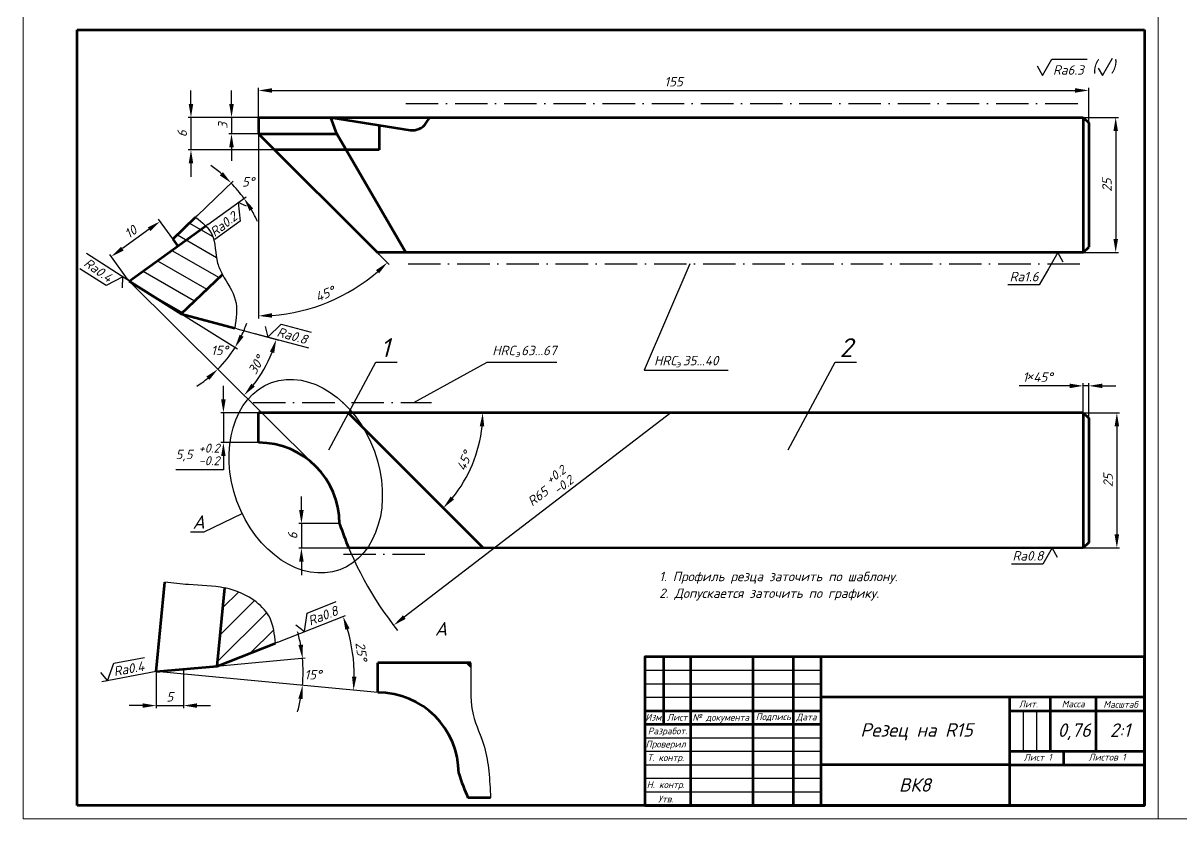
# Model space of a CAD drawing. Extents: x 3984 to 4893, y -1391 to 1983.
# Drawn here: x 4042.9 to 4471.3, y -632.8 to -338.3 of the extents above; entities that cross this region are included whole.
import ezdxf
from ezdxf.enums import TextEntityAlignment as Align

# ---------------------------------------------------------------- set-up
doc = ezdxf.new("R2010")
doc.units = 0
doc.header["$MEASUREMENT"] = 0
for name, pattern in [('DASHDOTX2', [2, 1, -0.5, 0, -0.5]), ('K5LT32769', [0]), ('K5LT32770', [18.2, 12, -3, 0.2, -3]), ('K5LT32771', [0]), ('K5LT32772', [0]), ('K5LT_BASIC', [0])]:
    doc.linetypes.add(name, pattern=pattern)
doc.layers.add('0 VIEW0', color=7, linetype='Continuous')
doc.layers.add('OSI', color=18, linetype='DASHDOTX2')
doc.layers.add('Обводка', color=7, linetype='Continuous', lineweight=30)
doc.styles.get("Standard").update_dxf_attribs({"font": 'isocpeui.ttf', "height": 3.5})
doc.dimstyles.new('AM_ISO', dxfattribs={"dimtxt": 3.5, "dimasz": 5, "dimexe": 1, "dimexo": 1, "dimgap": 1.5, "dimtad": 3, "dimtoh": 1, "dimdsep": 46, "dimtxsty": 'Standard', "dimcen": 0, "dimclrd": 256, "dimclre": 256, "dimclrt": 256, "dimadec": 0, "dimazin": 2, "dimtp": 0.1, "dimtm": 0.1, "dimtfac": 0.71, "dimtmove": 0, "dimatfit": 2, "dimfxl": 1, "dimlwd": -1, "dimlwe": -1, "dimarcsym": 1})

# ---------------------------------------------------------------- blocks, each defined once
blk = doc.blocks.new('*D503')
at = {"layer": '0 VIEW0', "transparency": 16777216}
for p, q in [((4145.83, -518.51), (4145.83, -513.51)), ((4159.75, -523.51), (4144.83, -523.51)), ((4145.83, -523.51), (4145.83, -532.53)), ((4170.52, -532.53), (4144.83, -532.53)), ((4145.83, -537.53), (4145.83, -542.53))]:
    blk.add_line(p, q, dxfattribs=at)
at = {"layer": '0 VIEW0', "lineweight": 30, "transparency": 16777216}
for points in [[(4144.99, -518.51), (4146.66, -518.51), (4145.83, -523.51)], [(4144.99, -537.53), (4146.66, -537.53), (4145.83, -532.53)]]:
    blk.add_solid(points, dxfattribs=at)
at = {"layer": 'Defpoints', "color": 0, "lineweight": 30, "transparency": 16777216}
for p in [(4160.75, -523.51), (4145.83, -532.53), (4171.52, -532.53)]:
    blk.add_point(p, dxfattribs=at)
at = {"layer": '0 VIEW0', "lineweight": 30, "transparency": 16777216, "insert": (4142.58, -528.02), "char_height": 3.5, "attachment_point": 5, "rotation": 90}
blk.add_mtext('6', dxfattribs=at)
blk = doc.blocks.new('*D504')
at = {"layer": '0 VIEW0', "transparency": 16777216}
blk.add_line((4282.55, -482.51), (4183.91, -558.09), dxfattribs=at)
at = {"layer": '0 VIEW0', "lineweight": 30, "transparency": 16777216}
blk.add_solid([(4183.4, -557.43), (4184.41, -558.75), (4179.94, -561.13)], dxfattribs=at)
at = {"layer": 'Defpoints', "color": 0, "lineweight": 30, "transparency": 16777216}
for p in [(4282.55, -482.51), (4179.94, -561.13)]:
    blk.add_point(p, dxfattribs=at)
at = {"layer": '0 VIEW0', "lineweight": 30, "transparency": 16777216, "insert": (4237.3, -510.4), "char_height": 3.5, "attachment_point": 5, "rotation": 37.4565}
blk.add_mtext('\\A1;R65 {\\H3.33\\S+0.2^ -0.2;}', dxfattribs=at)
blk = doc.blocks.new('*D505')
at = {"layer": '0 VIEW0', "transparency": 16777216}
for p, q in [((4116.96, -477.51), (4116.96, -472.51)), ((4130.22, -482.51), (4115.96, -482.51)), ((4116.96, -482.51), (4116.96, -493.53)), ((4129.99, -493.53), (4115.96, -493.53)), ((4116.96, -498.53), (4116.96, -503.62)), ((4116.96, -503.62), (4099.35, -503.62))]:
    blk.add_line(p, q, dxfattribs=at)
at = {"layer": '0 VIEW0', "lineweight": 30, "transparency": 16777216}
for points in [[(4116.12, -477.51), (4117.79, -477.51), (4116.96, -482.51)], [(4116.12, -498.53), (4117.79, -498.53), (4116.96, -493.53)]]:
    blk.add_solid(points, dxfattribs=at)
at = {"layer": 'Defpoints', "color": 0, "lineweight": 30, "transparency": 16777216}
for p in [(4131.22, -482.51), (4116.96, -493.53), (4130.99, -493.53)]:
    blk.add_point(p, dxfattribs=at)
at = {"layer": '0 VIEW0', "lineweight": 30, "transparency": 16777216, "insert": (4107.41, -497.89), "char_height": 3.5, "attachment_point": 5}
blk.add_mtext('\\A1;5,5 {\\H3.33\\S+0.2^ -0.2;}', dxfattribs=at)
blk = doc.blocks.new('*D506')
at = {"layer": '0 VIEW0', "transparency": 16777216}
for p, q in [((4107.38, -409.43), (4120.55, -396.74)), ((4111.24, -412.74), (4125.39, -402.52))]:
    blk.add_line(p, q, dxfattribs=at)
for start, end in [(49.4076, 54.8772), (35.8464, 43.9379), (24.9072, 30.3768)]:
    blk.add_arc((4082.1, -433.79), 52.4, start, end, dxfattribs=at)
at = {"layer": '0 VIEW0', "lineweight": 30, "transparency": 16777216}
for points in [[(4116.77, -393.39), (4115.62, -394.61), (4119.83, -397.43)], [(4126.61, -407.75), (4128, -406.84), (4124.57, -403.1)]]:
    blk.add_solid(points, dxfattribs=at)
at = {"layer": 'Defpoints', "color": 0, "lineweight": 30, "transparency": 16777216}
for p in [(4123.08, -401.14), (4106.66, -410.12), (4110.43, -413.32), (4082.1, -433.79), (4082.1, -433.79)]:
    blk.add_point(p, dxfattribs=at)
at = {"layer": '0 VIEW0', "lineweight": 30, "transparency": 16777216, "insert": (4126.11, -397), "char_height": 3.5, "attachment_point": 5}
blk.add_mtext('5%%d', dxfattribs=at)
blk = doc.blocks.new('*D507')
at = {"layer": '0 VIEW0', "transparency": 16777216}
for p, q in [((4427.39, -482.51), (4448.58, -482.51)), ((4447.58, -487.51), (4447.58, -527.51)), ((4423.63, -532.51), (4448.58, -532.51))]:
    blk.add_line(p, q, dxfattribs=at)
at = {"layer": '0 VIEW0', "lineweight": 30, "transparency": 16777216}
for points in [[(4446.74, -487.51), (4448.41, -487.51), (4447.58, -482.51)], [(4446.74, -527.51), (4448.41, -527.51), (4447.58, -532.51)]]:
    blk.add_solid(points, dxfattribs=at)
at = {"layer": 'Defpoints', "color": 0, "lineweight": 30, "transparency": 16777216}
for p in [(4426.39, -482.51), (4422.63, -532.51), (4447.58, -532.51)]:
    blk.add_point(p, dxfattribs=at)
at = {"layer": '0 VIEW0', "lineweight": 30, "transparency": 16777216, "insert": (4444.33, -507.51), "char_height": 3.5, "attachment_point": 5, "rotation": 90}
blk.add_mtext('25', dxfattribs=at)
blk = doc.blocks.new('*D508')
at = {"layer": '0 VIEW0', "transparency": 16777216}
blk.add_arc((4163.12, -482.51), 49.79, 320.7561, 354.2439, dxfattribs=at)
at = {"layer": '0 VIEW0', "lineweight": 30, "transparency": 16777216}
for points in [[(4211.83, -487.46), (4213.49, -487.55), (4212.91, -482.51)], [(4202.3, -514.57), (4201.06, -513.45), (4198.33, -517.72)]]:
    blk.add_solid(points, dxfattribs=at)
at = {"layer": 'Defpoints', "color": 0, "lineweight": 30, "transparency": 16777216}
for p in [(4163.12, -482.51), (4163.12, -482.51), (4435.15, -482.51), (4206.24, -507.41), (4213.12, -532.51)]:
    blk.add_point(p, dxfattribs=at)
at = {"layer": '0 VIEW0', "transparency": 16777216, "insert": (4206.12, -500.32), "char_height": 3.5, "attachment_point": 5, "rotation": 67.5}
blk.add_mtext('45°', dxfattribs=at)
blk = doc.blocks.new('*D509')
at = {"layer": '0 VIEW0', "transparency": 16777216}
for p, q in [((4430.14, -472.51), (4411.4, -472.51)), ((4435.14, -486.68), (4435.14, -471.51)), ((4437.19, -472.51), (4435.14, -472.51)), ((4437.19, -486.97), (4437.19, -471.51)), ((4442.19, -472.51), (4447.19, -472.51))]:
    blk.add_line(p, q, dxfattribs=at)
at = {"layer": '0 VIEW0', "lineweight": 30, "transparency": 16777216}
for points in [[(4430.14, -471.68), (4430.14, -473.35), (4435.14, -472.51)], [(4442.19, -471.68), (4442.19, -473.35), (4437.19, -472.51)]]:
    blk.add_solid(points, dxfattribs=at)
at = {"layer": 'Defpoints', "color": 0, "lineweight": 30, "transparency": 16777216}
for p in [(4437.19, -472.51), (4435.14, -487.68), (4437.19, -487.97)]:
    blk.add_point(p, dxfattribs=at)
at = {"layer": '0 VIEW0', "lineweight": 30, "transparency": 16777216, "insert": (4418.27, -469.26), "char_height": 3.5, "attachment_point": 5}
blk.add_mtext('1 45%%d', dxfattribs=at)
blk = doc.blocks.new('*D510')
at = {"layer": '0 VIEW0', "transparency": 16777216}
for p, q in [((4104.96, -368.18), (4104.96, -363.18)), ((4155.7, -373.18), (4103.96, -373.18)), ((4104.96, -373.18), (4104.96, -385.18)), ((4155.7, -385.18), (4103.96, -385.18)), ((4104.96, -390.18), (4104.96, -395.18))]:
    blk.add_line(p, q, dxfattribs=at)
at = {"layer": '0 VIEW0', "lineweight": 30, "transparency": 16777216}
for points in [[(4104.12, -368.18), (4105.79, -368.18), (4104.96, -373.18)], [(4104.12, -390.18), (4105.79, -390.18), (4104.96, -385.18)]]:
    blk.add_solid(points, dxfattribs=at)
at = {"layer": 'Defpoints', "color": 0, "lineweight": 30, "transparency": 16777216}
for p in [(4156.7, -373.18), (4104.96, -385.18), (4156.7, -385.18)]:
    blk.add_point(p, dxfattribs=at)
at = {"layer": '0 VIEW0', "lineweight": 30, "transparency": 16777216, "insert": (4101.71, -379.18), "char_height": 3.5, "attachment_point": 5, "rotation": 90}
blk.add_mtext('6', dxfattribs=at)
blk = doc.blocks.new('*D511')
at = {"layer": '0 VIEW0', "transparency": 16777216}
for p, q in [((4119.96, -368.18), (4119.96, -363.18)), ((4140.1, -373.18), (4118.96, -373.18)), ((4119.96, -373.18), (4119.96, -379.18)), ((4134.53, -379.18), (4118.96, -379.18)), ((4119.96, -384.18), (4119.96, -389.18))]:
    blk.add_line(p, q, dxfattribs=at)
at = {"layer": '0 VIEW0', "lineweight": 30, "transparency": 16777216}
for points in [[(4119.12, -368.18), (4120.79, -368.18), (4119.96, -373.18)], [(4119.12, -384.18), (4120.79, -384.18), (4119.96, -379.18)]]:
    blk.add_solid(points, dxfattribs=at)
at = {"layer": 'Defpoints', "color": 0, "lineweight": 30, "transparency": 16777216}
for p in [(4141.1, -373.18), (4119.96, -379.18), (4135.53, -379.18)]:
    blk.add_point(p, dxfattribs=at)
at = {"layer": '0 VIEW0', "lineweight": 30, "transparency": 16777216, "insert": (4116.71, -376.18), "char_height": 3.5, "attachment_point": 5, "rotation": 90}
blk.add_mtext('3', dxfattribs=at)
blk = doc.blocks.new('*D512')
at = {"layer": '0 VIEW0', "transparency": 16777216}
for p, q in [((4425.26, -373.18), (4448.15, -373.18)), ((4447.15, -378.18), (4447.15, -418.18)), ((4420.87, -423.18), (4448.15, -423.18))]:
    blk.add_line(p, q, dxfattribs=at)
at = {"layer": '0 VIEW0', "lineweight": 30, "transparency": 16777216}
for points in [[(4446.32, -378.18), (4447.99, -378.18), (4447.15, -373.18)], [(4446.32, -418.18), (4447.99, -418.18), (4447.15, -423.18)]]:
    blk.add_solid(points, dxfattribs=at)
at = {"layer": 'Defpoints', "color": 0, "lineweight": 30, "transparency": 16777216}
for p in [(4424.26, -373.18), (4419.87, -423.18), (4447.15, -423.18)]:
    blk.add_point(p, dxfattribs=at)
at = {"layer": '0 VIEW0', "lineweight": 30, "transparency": 16777216, "insert": (4443.9, -398.18), "char_height": 3.5, "attachment_point": 5, "rotation": 90}
blk.add_mtext('25', dxfattribs=at)
blk = doc.blocks.new('*D513')
at = {"transparency": 16777216}
for p, q in [((4129.96, -380.18), (4129.96, -447.62)), ((4174.66, -423.89), (4178.35, -427.57))]:
    blk.add_line(p, q, dxfattribs=at)
blk.add_arc((4129.96, -379.18), 67.44, 274.2488, 310.7512, dxfattribs=at)
at = {"lineweight": 30, "transparency": 16777216}
for points in [[(4173.41, -429.66), (4174.55, -430.88), (4177.65, -426.87)], [(4134.98, -447.27), (4134.92, -445.6), (4129.96, -446.62)]]:
    blk.add_solid(points, dxfattribs=at)
at = {"layer": 'Defpoints', "color": 0, "lineweight": 30, "transparency": 16777216}
for p in [(4129.96, -373.18), (4129.96, -379.18), (4129.96, -379.18), (4173.96, -423.18), (4147.41, -444.32)]:
    blk.add_point(p, dxfattribs=at)
at = {"lineweight": 30, "transparency": 16777216, "insert": (4154.52, -438.48), "char_height": 3.5, "attachment_point": 5, "rotation": 22.5}
blk.add_mtext('45°', dxfattribs=at)
blk = doc.blocks.new('*D514')
at = {"transparency": 16777216}
for p, q in [((4099.55, -419.95), (4092.95, -410.82)), ((4089.48, -414.55), (4079.56, -421.73)), ((4081.52, -432.98), (4074.92, -423.84))]:
    blk.add_line(p, q, dxfattribs=at)
at = {"lineweight": 30, "transparency": 16777216}
for points in [[(4089, -413.88), (4089.97, -415.23), (4093.54, -411.63)], [(4079.07, -421.05), (4080.05, -422.4), (4075.5, -424.65)]]:
    blk.add_solid(points, dxfattribs=at)
at = {"layer": 'Defpoints', "color": 0, "lineweight": 30, "transparency": 16777216}
for p in [(4100.14, -420.76), (4075.5, -424.65), (4082.1, -433.79)]:
    blk.add_point(p, dxfattribs=at)
at = {"lineweight": 30, "transparency": 16777216, "insert": (4082.62, -415.51), "char_height": 3.5, "attachment_point": 5, "rotation": 35.8464}
blk.add_mtext('10', dxfattribs=at)
blk = doc.blocks.new('*D515')
at = {"transparency": 16777216}
blk.add_line((4122.1, -451.43), (4137.48, -455.59), dxfattribs=at)
blk.add_arc((4091.57, -443.18), 46.56, 321.3875, 338.7168, dxfattribs=at)
at = {"lineweight": 30, "transparency": 16777216}
for points in [[(4134.16, -459.82), (4135.75, -460.34), (4136.52, -455.33)], [(4128.57, -472.79), (4127.33, -471.68), (4124.63, -475.97)]]:
    blk.add_solid(points, dxfattribs=at)
at = {"layer": 'Defpoints', "color": 0, "lineweight": 30, "transparency": 16777216}
for p in [(4082.1, -433.79), (4101.29, -445.81), (4121.14, -451.17), (4129.76, -469.81), (4151.17, -502.3)]:
    blk.add_point(p, dxfattribs=at)
at = {"lineweight": 30, "transparency": 16777216, "insert": (4129.1, -464.8), "char_height": 3.5, "attachment_point": 5, "rotation": 60.0522}
blk.add_mtext('30%%d', dxfattribs=at)
blk = doc.blocks.new('*D516')
at = {"transparency": 16777216}
blk.add_line((4102.14, -446.34), (4122.12, -458.85), dxfattribs=at)
for start, end in [(334.1397, 340.3416), (315.2314, 327.9379), (302.8276, 309.0295)]:
    blk.add_arc((4082.1, -433.79), 46.21, start, end, dxfattribs=at)
at = {"lineweight": 30, "transparency": 16777216}
for points in [[(4124.42, -454.35), (4122.96, -453.54), (4121.27, -458.32)], [(4110.65, -469.07), (4111.76, -470.31), (4114.91, -466.33)]]:
    blk.add_solid(points, dxfattribs=at)
at = {"layer": 'Defpoints', "color": 0, "lineweight": 30, "transparency": 16777216}
for p in [(4082.1, -433.79), (4082.1, -433.79), (4101.29, -445.81), (4117.23, -463.82), (4151.17, -502.3)]:
    blk.add_point(p, dxfattribs=at)
at = {"lineweight": 30, "transparency": 16777216, "insert": (4115.53, -459.38), "char_height": 3.5, "attachment_point": 5}
blk.add_mtext('15%%d', dxfattribs=at)
blk = doc.blocks.new('*D520')
at = {"transparency": 16777216}
blk.add_line((4115.66, -576.1), (4147.23, -573.23), dxfattribs=at)
for start, end in [(10.4332, 15.6632), (354.663, 5.2032), (344.2029, 349.4329)]:
    blk.add_arc((4091.66, -578.29), 54.79, start, end, dxfattribs=at)
at = {"lineweight": 30, "transparency": 16777216}
for points in [[(4146.38, -568.25), (4144.73, -568.48), (4146.23, -573.32)], [(4144.7, -588.22), (4146.35, -588.45), (4146.22, -583.39)]]:
    blk.add_solid(points, dxfattribs=at)
at = {"layer": 'Defpoints', "color": 0, "lineweight": 30, "transparency": 16777216}
for p in [(4092.04, -578.32), (4092.05, -578.25), (4114.67, -576.19), (4146.43, -576.67), (4174.05, -585.98)]:
    blk.add_point(p, dxfattribs=at)
at = {"lineweight": 30, "transparency": 16777216, "insert": (4150.11, -579.41), "char_height": 3.5, "attachment_point": 5}
blk.add_mtext('15%%d', dxfattribs=at)
blk = doc.blocks.new('*D521')
at = {"transparency": 16777216}
blk.add_line((4137.12, -567.33), (4162.16, -557.45), dxfattribs=at)
blk.add_arc((4105.97, -579.63), 59.4, 359.4871, 16.7096, dxfattribs=at)
at = {"lineweight": 30, "transparency": 16777216}
for points in [[(4162.08, -562.82), (4163.65, -562.27), (4161.23, -557.82)], [(4166.2, -580.2), (4164.54, -580.11), (4165.12, -585.15)]]:
    blk.add_solid(points, dxfattribs=at)
at = {"layer": 'Defpoints', "color": 0, "lineweight": 30, "transparency": 16777216}
for p in [(4136.19, -567.7), (4092.04, -578.32), (4114.67, -576.19), (4165.25, -575.87), (4174.05, -585.98)]:
    blk.add_point(p, dxfattribs=at)
at = {"lineweight": 30, "transparency": 16777216, "insert": (4168, -570.8), "char_height": 3.5, "attachment_point": 5, "rotation": 278.0984}
blk.add_mtext('25%%d', dxfattribs=at)
blk = doc.blocks.new('*D522')
at = {"transparency": 16777216}
for p, q in [((4102.2, -577.35), (4102.2, -591.84)), ((4092.04, -578.37), (4092.04, -591.84)), ((4087.04, -590.84), (4082.04, -590.84)), ((4092.04, -590.84), (4102.2, -590.84)), ((4107.2, -590.84), (4112.2, -590.84))]:
    blk.add_line(p, q, dxfattribs=at)
at = {"lineweight": 30, "transparency": 16777216}
for points in [[(4087.04, -590.01), (4087.04, -591.68), (4092.04, -590.84)], [(4107.2, -590.01), (4107.2, -591.68), (4102.2, -590.84)]]:
    blk.add_solid(points, dxfattribs=at)
at = {"layer": 'Defpoints', "color": 0, "lineweight": 30, "transparency": 16777216}
for p in [(4092.04, -577.37), (4102.2, -576.35), (4102.2, -590.84)]:
    blk.add_point(p, dxfattribs=at)
at = {"lineweight": 30, "transparency": 16777216, "insert": (4097.12, -587.59), "char_height": 3.5, "attachment_point": 5}
blk.add_mtext('5', dxfattribs=at)
blk = doc.blocks.new('*D524')
at = {"transparency": 16777216}
for p, q in [((4129.96, -375.18), (4129.96, -362.18)), ((4134.96, -363.18), (4432.15, -363.18)), ((4437.15, -382.85), (4437.15, -362.18))]:
    blk.add_line(p, q, dxfattribs=at)
at = {"lineweight": 30, "transparency": 16777216}
for points in [[(4134.96, -362.34), (4134.96, -364.01), (4129.96, -363.18)], [(4432.15, -362.34), (4432.15, -364.01), (4437.15, -363.18)]]:
    blk.add_solid(points, dxfattribs=at)
at = {"layer": 'Defpoints', "color": 0, "lineweight": 30, "transparency": 16777216}
for p in [(4437.15, -363.18), (4129.96, -376.18), (4437.15, -383.85)]:
    blk.add_point(p, dxfattribs=at)
at = {"lineweight": 30, "transparency": 16777216, "insert": (4283.55, -359.93), "char_height": 3.5, "attachment_point": 5}
blk.add_mtext('155', dxfattribs=at)

msp = doc.modelspace()

# ---------------------------------------------------------------- hatches: boundary and pattern name
at = {"layer": '0 VIEW0', "lineweight": 30}
h = msp.add_hatch(dxfattribs=at)
h.set_pattern_fill('МЕТАЛЛ', color=0, scale=2, style=0, pattern_type=0)
h.set_pattern_definition([(330, (3881.16, -802.969), (3, 5.19615), [])])
h.paths.add_polyline_path([(4116.599, -431.297), (4114.518, -425.778), (4113.877, -420.845), (4112.45, -415.897), (4110.431, -413.322), (4106.664, -410.122), (4098.283, -418.197), (4100.135, -420.761), (4082.106, -433.786), (4082.414, -433.983), (4101.294, -445.809)])
h = msp.add_hatch(dxfattribs=at)
h.set_pattern_fill('МЕТАЛЛ', color=0, scale=2, angle=-0.24859, style=0, pattern_type=0)
h.set_pattern_definition([(44.7514, (3999.569, -867.511), (-4.4706, 4.50957), [])])
h.paths.add_polyline_path([(4136.194, -567.699), (4134.7, -559.627), (4132.365, -555.65), (4128.664, -552.168), (4123.61, -549.258), (4117.52, -547.323), (4114.666, -576.194)])

# ---------------------------------------------------------------- linework, layer by layer
at = {"linetype": 'Continuous', "lineweight": 0}
msp.add_line((4462.857, -38.764), (4462.857, -632.764), dxfattribs=at)
at = {"lineweight": 30}
for p, q in [((4129.957, -379.178), (4129.957, -380.178)), ((4107.384, -409.428), (4106.664, -410.122)), ((4111.242, -412.737), (4110.431, -413.322)), ((4174.63, -423.917), (4173.957, -423.178)), ((4425.709, -423.178), (4422.245, -429.178)), ((4081.517, -432.977), (4082.103, -433.788)), ((4101.294, -445.809), (4102.141, -446.339)), ((4122.104, -451.434), (4121.139, -451.173)), ((4148.598, -458.596), (4128.752, -453.231)), ((4155.994, -496.176), (4173.317, -463.746)), ((4173.317, -463.746), (4181.317, -463.746)), ((4325.959, -496.176), (4343.281, -463.746)), ((4343.281, -463.746), (4351.281, -463.746)), ((4109.786, -526.493), (4123.896, -519.721)), ((4104.786, -526.493), (4109.786, -526.493)), ((4137.124, -567.332), (4136.194, -567.699))]:
    msp.add_line(p, q, dxfattribs=at)
at = {"color": 0, "lineweight": 70}
for p, q in [((4289.857, -572.764), (4289.857, -627.764)), ((4312.857, -572.764), (4312.857, -627.764)), ((4327.857, -572.764), (4327.857, -627.764)), ((4407.857, -587.764), (4338.035, -587.764)), ((4439.857, -587.764), (4439.857, -607.764)), ((4407.857, -612.764), (4338.035, -612.764)), ((4407.857, -612.764), (4457.857, -612.764))]:
    msp.add_line(p, q, dxfattribs=at)
at = {"color": 0, "lineweight": 30}
for p, q in [((4338.035, -572.764), (4338.035, -627.764)), ((4272.857, -577.764), (4337.857, -577.764)), ((4337.857, -577.764), (4338.035, -577.764)), ((4272.857, -582.764), (4337.857, -582.764)), ((4337.857, -582.764), (4338.035, -582.764)), ((4272.857, -587.764), (4338.679, -587.764)), ((4337.857, -587.764), (4337.857, -587.764)), ((4422.857, -587.764), (4422.857, -607.764)), ((4272.857, -592.764), (4337.857, -592.764)), ((4337.857, -592.764), (4338.035, -592.764)), ((4407.857, -592.764), (4457.857, -592.764)), ((4417.857, -592.764), (4417.857, -607.764)), ((4272.857, -597.764), (4337.857, -597.764)), ((4337.857, -597.764), (4338.035, -597.764)), ((4272.857, -602.764), (4337.857, -602.764)), ((4337.857, -602.764), (4338.035, -602.764)), ((4272.857, -607.764), (4337.857, -607.764)), ((4337.857, -607.764), (4338.035, -607.764)), ((4407.857, -607.764), (4457.857, -607.764)), ((4427.857, -607.764), (4427.857, -612.764)), ((4272.857, -612.764), (4337.857, -612.764)), ((4337.857, -612.764), (4338.035, -612.764)), ((4338.035, -612.764), (4338.035, -612.764)), ((4272.857, -617.764), (4338.035, -617.764)), ((4272.857, -622.764), (4338.035, -622.764))]:
    msp.add_line(p, q, dxfattribs=at)
at = {"linetype": 'Continuous', "lineweight": 0}
msp.add_lwpolyline([(4042.857, -632.764), (4882.857, -632.764), (4882.857, -38.764), (4042.857, -38.764)], close=True, dxfattribs=at)
at = {"color": 0, "lineweight": 70}
msp.add_lwpolyline([(4407.857, -627.764), (4457.857, -627.764), (4457.857, -587.764), (4407.857, -587.764)], close=True, dxfattribs=at)
at = {"lineweight": 30}
msp.add_ellipse((4147.404, -505.938), major_axis=(-12.604, 34.628), ratio=0.7339349, dxfattribs=at)
at = {"lineweight": 30, "start_tangent": (0.0323437, -0.9994768), "end_tangent": (0.0494794, -0.9987751)}
msp.add_spline([(4208.516, -574.985), (4209.382, -594.148), (4213.562, -606.262), (4215.153, -615.058), (4215.815, -625)], degree=3, dxfattribs=at)
at = {"layer": '0 VIEW0', "linetype": 'K5LT_BASIC', "lineweight": 60}
for p, q in [((4062.857, -627.764), (4062.857, -340.764)), ((4062.857, -340.764), (4457.857, -340.764)), ((4457.857, -340.764), (4457.857, -627.764)), ((4457.857, -627.764), (4062.857, -627.764))]:
    msp.add_line(p, q, dxfattribs=at)
at = {"layer": '0 VIEW0', "color": 0, "linetype": 'K5LT32770', "lineweight": 30}
for p, q in [((4184.477, -367.959), (4434.368, -367.959)), ((4185.306, -427.34), (4434.618, -427.34)), ((4127.957, -478.696), (4193.942, -478.696)), ((4161.35, -534.817), (4193.499, -534.817))]:
    msp.add_line(p, q, dxfattribs=at)
at = {"layer": '0 VIEW0', "color": 0, "linetype": 'K5LT32772', "lineweight": 70}
for p, q in [((4129.957, -373.178), (4129.957, -379.178)), ((4191.985, -375.208), (4193.322, -373.178))]:
    msp.add_line(p, q, dxfattribs=at)
at = {"layer": '0 VIEW0', "color": 0, "linetype": 'K5LT_BASIC', "lineweight": 70}
for p, q in [((4129.957, -373.178), (4435.153, -373.178)), ((4156.696, -373.178), (4186.034, -377.834)), ((4158.934, -379.178), (4156.696, -373.178)), ((4174.621, -376.023), (4174.621, -385.178)), ((4435.153, -373.178), (4435.153, -423.178)), ((4437.153, -375.178), (4437.153, -421.178)), ((4129.957, -379.178), (4158.934, -379.178)), ((4129.957, -379.178), (4173.957, -423.178)), ((4158.934, -379.178), (4184.506, -423.178)), ((4174.621, -385.178), (4135.957, -385.178)), ((4098.283, -418.197), (4106.664, -410.122)), ((4082.103, -433.788), (4110.431, -413.322)), ((4098.283, -418.197), (4100.135, -420.761)), ((4435.153, -423.178), (4173.957, -423.178)), ((4101.294, -445.809), (4116.599, -431.297)), ((4082.103, -433.788), (4101.294, -445.809)), ((4101.294, -445.809), (4121.139, -451.173)), ((4129.957, -493.513), (4129.957, -482.513)), ((4435.153, -482.513), (4129.957, -482.513)), ((4163.121, -482.513), (4213.121, -532.513)), ((4435.153, -482.513), (4435.153, -532.513)), ((4437.153, -484.513), (4437.153, -530.513)), ((4435.153, -532.513), (4163.351, -532.528)), ((4092.048, -578.253), (4095.316, -545.193)), ((4114.666, -576.194), (4117.52, -547.323)), ((4114.666, -576.194), (4136.194, -567.699)), ((4092.048, -578.253), (4114.666, -576.194)), ((4174.047, -585.985), (4174.047, -574.985)), ((4208.516, -574.985), (4174.047, -574.985)), ((4207.177, -574.967), (4208.545, -576.336)), ((4215.815, -625), (4207.441, -625))]:
    msp.add_line(p, q, dxfattribs=at)
at = {"layer": '0 VIEW0', "color": 0, "linetype": 'K5LT_BASIC', "lineweight": 60}
for p, q in [((4435.153, -373.178), (4437.153, -375.178)), ((4435.153, -423.178), (4437.153, -421.178)), ((4435.153, -482.513), (4437.153, -484.513)), ((4437.153, -530.513), (4435.153, -532.513))]:
    msp.add_line(p, q, dxfattribs=at)
at = {"layer": '0 VIEW0', "color": 0, "linetype": 'K5LT32769', "lineweight": 30}
for p, q in [((4088.503, -437.797), (4066.24, -423.568)), ((4187.367, -478.696), (4214.546, -463.746)), ((4214.546, -463.746), (4240.373, -463.746)), ((4092.048, -578.253), (4071.972, -582.101))]:
    msp.add_line(p, q, dxfattribs=at)
at = {"layer": '0 VIEW0', "color": 0, "linetype": 'K5LT32771', "lineweight": 30}
for p, q in [((4289.586, -427.34), (4272.658, -466.76)), ((4151.17, -502.3), (4082.103, -433.788)), ((4272.658, -466.76), (4303.686, -466.76)), ((4174.047, -585.985), (4092.048, -578.253))]:
    msp.add_line(p, q, dxfattribs=at)
at = {"layer": '0 VIEW0', "color": 0, "linetype": 'K5LT_BASIC', "lineweight": 70}
for centre, radius, start, end in [((4186.974, -371.908), 6, 260.98272, 326.63093), ((4129.957, -523.513), 30, 0, 90), ((4282.555, -482.513), 129.272, 198.49132, 202.76191), ((4174.047, -615.985), 30, 0, 90), ((4326.645, -574.985), 129.272, 198.49132, 202.76191)]:
    msp.add_arc(centre, radius, start, end, dxfattribs=at)
at = {"layer": '0 VIEW0', "color": 0, "linetype": 'K5LT32771', "lineweight": 30}
msp.add_arc((4282.555, -482.513), 129.272, 198.49132, 218.53728, dxfattribs=at)
for points, knots in [([(4106.664, -410.122), (4109.086, -412.018), (4114.549, -416.296), (4113.679, -425.235), (4115.875, -429.967), (4116.599, -431.297)], [0, 0, 0, 0, 0.3614914, 0.8153694, 1, 1, 1, 1]), ([(4116.599, -431.297), (4118.317, -434.452), (4122.74, -440.305), (4121.671, -447.559), (4121.139, -451.173)], [0, 0, 0, 0, 0.501685, 1, 1, 1, 1]), ([(4117.527, -547.325), (4113.107, -546.452), (4105.622, -546.346), (4098.236, -545.52), (4095.316, -545.193)], [0, 0, 0, 0, 0.6047502, 1, 1, 1, 1]), ([(4136.194, -567.699), (4135.883, -564.501), (4135.31, -558.602), (4128.22, -550.883), (4121.662, -548.203), (4117.52, -547.323)], [0, 0, 0, 0, 0.3128122, 0.5770368, 1, 1, 1, 1])]:
    msp.add_open_spline(points, degree=3, knots=knots, dxfattribs=at)
at = {"layer": 'OSI', "color": 0, "linetype": 'ByBlock', "lineweight": 30}
for p, q in [((4442.217, -357.605), (4445.913, -351.203)), ((4418.094, -354.105), (4420.114, -357.605)), ((4420.114, -357.605), (4423.578, -351.605)), ((4440.697, -354.971), (4442.217, -357.605)), ((4122.451, -404.639), (4123.156, -411.531)), ((4125.479, -405.997), (4122.451, -404.639)), ((4427.73, -426.678), (4425.709, -423.178)), ((4079.756, -432.207), (4073.606, -435.397)), ((4079.574, -436.244), (4079.756, -432.207)), ((4422.245, -429.178), (4418.781, -435.178)), ((4133.417, -454.492), (4138.351, -449.629)), ((4132.399, -450.581), (4133.417, -454.492)), ((4423.626, -532.514), (4420.162, -538.514)), ((4425.647, -536.014), (4423.626, -532.514)), ((4146.929, -563.463), (4147.949, -556.611)), ((4143.765, -560.949), (4146.929, -563.463)), ((4074.127, -581.688), (4076.417, -575.149)), ((4071.492, -578.624), (4074.127, -581.688))]:
    msp.add_line(p, q, dxfattribs=at)
at = {"layer": 'OSI', "linetype": 'ByBlock', "lineweight": 30}
for p, q in [((4423.578, -351.605), (4436.578, -351.605)), ((4123.156, -411.531), (4113.805, -418.287)), ((4073.606, -435.397), (4063.886, -429.185)), ((4418.781, -435.178), (4407.245, -435.178)), ((4138.351, -449.629), (4149.472, -452.696)), ((4420.162, -538.514), (4408.626, -538.514)), ((4147.949, -556.611), (4158.68, -552.376)), ((4076.417, -575.149), (4087.753, -573.007))]:
    msp.add_line(p, q, dxfattribs=at)
at = {"layer": 'Обводка', "color": 0, "lineweight": 70}
for p, q in [((4279.857, -572.764), (4279.857, -597.764)), ((4289.857, -572.764), (4289.857, -627.764)), ((4312.857, -572.764), (4312.857, -627.764)), ((4327.857, -572.764), (4327.857, -627.764)), ((4338.035, -572.764), (4338.035, -627.764)), ((4407.857, -587.764), (4407.857, -627.764)), ((4422.857, -587.764), (4422.857, -607.764)), ((4439.857, -587.764), (4439.857, -607.764)), ((4272.857, -592.764), (4338.035, -592.764)), ((4407.857, -592.764), (4457.857, -592.764)), ((4272.857, -597.764), (4338.035, -597.764)), ((4407.857, -607.764), (4457.857, -607.764)), ((4427.857, -607.764), (4427.857, -612.764))]:
    msp.add_line(p, q, dxfattribs=at)
at = {"layer": 'Обводка', "color": 0, "lineweight": 30}
msp.add_line((4412.857, -592.764), (4412.857, -607.764), dxfattribs=at)
at = {"layer": 'Обводка', "color": 0, "lineweight": 70}
msp.add_lwpolyline([(4272.857, -627.764), (4457.857, -627.764), (4457.857, -572.764), (4272.857, -572.764)], close=True, dxfattribs=at)

# ---------------------------------------------------------------- texts
at = {"color": 0, "lineweight": 30}
for s, p in [('Лит.', (4414.815, -590.294)), ('Масса', (4431.433, -590.216)), ('Масштаб', (4448.979, -590.411)), ('Изм.', (4276.433, -595.165)), ('№ документа', (4301.017, -595.55)), ('Подпись', (4320.439, -595.182)), ('Дата', (4332.697, -595.353)), ('Разработ.', (4281.293, -600.566)), ('Проверил', (4280.625, -605.443)), ('Т. контр.', (4280.625, -610.443)), ('Лист 1', (4418.303, -609.955)), ('Листов 1', (4443.957, -609.934)), ('Н. контр.', (4280.625, -620.443)), ('Утв.', (4280.625, -625.443))]:
    msp.add_text(s, height=2.5, dxfattribs=at).set_placement(p, align=Align.MIDDLE)
msp.add_text('Лист', height=2.5, dxfattribs=at).set_placement((4288.601, -596.423), align=Align.RIGHT)
at = {"lineweight": 30, "attachment_point": 1}
for s, insert, char_height, width in [('э', (4224.956, -459.298), 2.5, 1.87067), ('э', (4284.456, -463.116), 2.5, 1.87067), ('A', (4105.568, -520.398), 5, 2.87672), ('A', (4195.235, -559.94), 5, 2.87672), ('ВК8', (4366.94, -617.72), 5, 7.65328)]:
    msp.add_mtext(s, dxfattribs=dict(at, insert=insert, char_height=char_height, width=width))
at = {"layer": '0 VIEW0', "color": 0, "lineweight": 30}
for s, height, p in [('1', 7, (4175.05, -461.847)), ('HRC 63...67', 3.5, (4216.48, -461.168)), ('2', 7, (4345.014, -461.847)), ('HRC 35...40', 3.5, (4276.342, -464.911)), ('1. Профиль резца заточить по шаблону.', 3.5, (4278.207, -544.807)), ('2. Допускается заточить по графику.', 3.5, (4278.207, -551.005))]:
    msp.add_text(s, height=height, dxfattribs=at).set_placement(p)
at = {"layer": 'OSI', "color": 0, "linetype": 'ByBlock', "lineweight": 30, "attachment_point": 1}
for s, insert, char_height, width in [('Ra6.3', (4423.948, -353.839), 3.5, 4.06839), ('(', (4438.356, -352.017), 4.5, 1.91148), (')', (4445.342, -352.006), 4.5, 1.91148), ('Ra1.6', (4407.901, -430.312), 3.5, 4.06839), ('Ra0.8', (4408.944, -533.667), 3.5, 4.06839), ('0,76', (4425.687, -597.431), 5, 8.00699), ('2:1', (4444.99, -597.431), 5, 8.00699)]:
    msp.add_mtext(s, dxfattribs=dict(at, insert=insert, char_height=char_height, width=width))
at = {"layer": 'OSI', "color": 0, "linetype": 'ByBlock', "lineweight": 30, "char_height": 3.5, "width": 4.06839, "attachment_point": 1}
for s, insert, rotation in [('Ra0.2', (4111.574, -414.853), 38.93916), ('Ra0.4', (4066.943, -424.972), 325.15637), ('Ra0.8', (4137.375, -450.722), 344.5847), ('Ra0.8', (4147.826, -558.071), 21.53374), ('Ra0.4', (4076.022, -576.56), 10.69902)]:
    msp.add_mtext(s, dxfattribs=dict(at, insert=insert, rotation=rotation))
at = {"layer": 'OSI', "linetype": 'ByBlock', "lineweight": 70, "insert": (4414.122, -467.024), "char_height": 3.5, "width": 2.28574, "attachment_point": 1}
msp.add_mtext('×', dxfattribs=at)
at = {"layer": 'Обводка', "color": 0, "lineweight": 30, "insert": (4352.647, -597.355), "char_height": 5, "width": 56.79954, "attachment_point": 1}
msp.add_mtext('{\\C256;Резец на R15}', dxfattribs=at)

# ---------------------------------------------------------------- dimensions: what is measured, and where the dimension line sits
at = {"lineweight": 30}
for base, p1, p2, text, picture, middle in [((4437.153, -363.178), (4129.957, -376.178), (4437.153, -383.846), '155', '*D524', (4283.555, -363.178)), ((4102.197, -590.843), (4092.037, -577.368), (4102.197, -576.352), '5', '*D522', (4097.117, -590.843))]:
    dim = msp.add_linear_dim(base=base, p1=p1, p2=p2, text=text, dimstyle='AM_ISO', dxfattribs=at)
    dim.commit()
    dim.dimension.update_dxf_attribs({"geometry": picture, "text_midpoint": middle, "dimtype": 160})
dim = msp.add_angular_dim_2l(base=(4147.412, -444.322), line1=((4129.957, -379.178), (4173.957, -423.178)), line2=((4129.957, -373.178), (4129.957, -379.178)), dimstyle='AM_ISO', dxfattribs=at)
dim.commit()
dim.dimension.update_dxf_attribs({"geometry": '*D513', "text_midpoint": (4154.522, -438.484)})
dim = msp.add_aligned_dim(p1=(4100.135, -420.761), p2=(4082.103, -433.788), distance=-11.269, text='10', dimstyle='AM_ISO', dxfattribs=at)
dim.commit()
dim.dimension.update_dxf_attribs({"geometry": '*D514', "text_midpoint": (4082.617, -415.506)})
dim = msp.add_angular_dim_2l(base=(4129.762, -469.81), line1=((4151.17, -502.3), (4082.103, -433.788)), line2=((4101.294, -445.809), (4121.139, -451.173)), text='30%%d', dimstyle='AM_ISO', override={"dimtmove": 2}, dxfattribs=at)
dim.commit()
dim.dimension.update_dxf_attribs({"geometry": '*D515', "text_midpoint": (4129.097, -464.8)})
for base, line1, line2, picture, middle in [((4117.228, -463.823), ((4151.17, -502.3), (4082.103, -433.788)), ((4082.103, -433.788), (4101.294, -445.809)), '*D516', (4115.532, -459.375)), ((4146.434, -576.673), ((4174.047, -585.985), (4092.041, -578.324)), ((4092.048, -578.253), (4114.666, -576.194)), '*D520', (4150.107, -579.408))]:
    dim = msp.add_angular_dim_2l(base=base, line1=line1, line2=line2, text='15%%d', dimstyle='AM_ISO', override={"dimtmove": 2}, dxfattribs=at)
    dim.commit()
    dim.dimension.update_dxf_attribs({"geometry": picture, "text_midpoint": middle, "dimtype": 162})
dim = msp.add_angular_dim_2l(base=(4165.255, -575.875), line1=((4174.047, -585.985), (4092.041, -578.324)), line2=((4114.666, -576.194), (4136.194, -567.699)), text='25%%d', dimstyle='AM_ISO', dxfattribs=at)
dim.commit()
dim.dimension.update_dxf_attribs({"geometry": '*D521', "text_midpoint": (4167.998, -570.799)})
at = {"layer": '0 VIEW0', "color": 0, "lineweight": 30}
for base, p1, p2, text, picture, middle in [((4104.957, -385.178), (4156.696, -373.178), (4156.696, -385.178), '6', '*D510', (4104.957, -379.178)), ((4119.957, -379.178), (4141.099, -373.178), (4135.527, -379.178), '3', '*D511', (4119.957, -376.178)), ((4447.153, -423.178), (4424.263, -373.178), (4419.867, -423.178), '25', '*D512', (4447.153, -398.178)), ((4447.575, -532.514), (4426.391, -482.513), (4422.626, -532.514), '25', '*D507', (4447.575, -507.513)), ((4145.828, -532.528), (4160.754, -523.513), (4171.524, -532.528), '6', '*D503', (4145.828, -528.02))]:
    dim = msp.add_linear_dim(base=base, p1=p1, p2=p2, angle=90, text=text, dimstyle='AM_ISO', dxfattribs=at)
    dim.commit()
    dim.dimension.update_dxf_attribs({"geometry": picture, "text_midpoint": middle, "dimtype": 160})
dim = msp.add_angular_dim_2l(base=(4123.084, -401.14), line1=((4082.103, -433.788), (4110.431, -413.322)), line2=((4082.103, -433.788), (4106.664, -410.122)), text='5%%d', dimstyle='AM_ISO', override={"dimtmove": 1}, dxfattribs=at)
dim.commit()
dim.dimension.update_dxf_attribs({"geometry": '*D506', "text_midpoint": (4122.304, -400.184), "dimtype": 162})
dim = msp.add_linear_dim(base=(4437.188, -472.513), p1=(4435.14, -487.68), p2=(4437.188, -487.973), text='1 45%%d', dimstyle='AM_ISO', dxfattribs=at)
dim.commit()
dim.dimension.update_dxf_attribs({"geometry": '*D509', "text_midpoint": (4418.27, -472.513), "dimtype": 160})
dim = msp.add_linear_dim(base=(4116.957, -493.531), p1=(4131.223, -482.513), p2=(4130.991, -493.531), angle=90, text='5,5 {\\H3.33\\S+0.2^ -0.2;}', dimstyle='AM_ISO', override={"dimtolj": 1}, dxfattribs=at)
dim.commit()
dim.dimension.update_dxf_attribs({"geometry": '*D505', "text_midpoint": (4107.406, -503.621), "dimtype": 160})
at = {"layer": '0 VIEW0', "color": 0}
dim = msp.add_angular_dim_2l(base=(4206.24, -507.408), line1=((4163.121, -482.513), (4213.121, -532.513)), line2=((4163.121, -482.513), (4435.153, -482.513)), dimstyle='AM_ISO', dxfattribs=at)
dim.commit()
dim.dimension.update_dxf_attribs({"geometry": '*D508', "text_midpoint": (4209.121, -501.567), "dimtype": 162})
at = {"layer": '0 VIEW0', "color": 0, "lineweight": 30}
dim = msp.add_radius_dim(center=(4282.555, -482.513), mpoint=(4179.937, -561.131), text='R65 {\\H3.33\\S+0.2^ -0.2;}', dimstyle='AM_ISO', override={"dimtolj": 1}, dxfattribs=at)
dim.commit()
dim.dimension.update_dxf_attribs({"geometry": '*D504', "text_midpoint": (4240.578, -514.672), "dimtype": 164})

doc.saveas('drawing.dxf')
